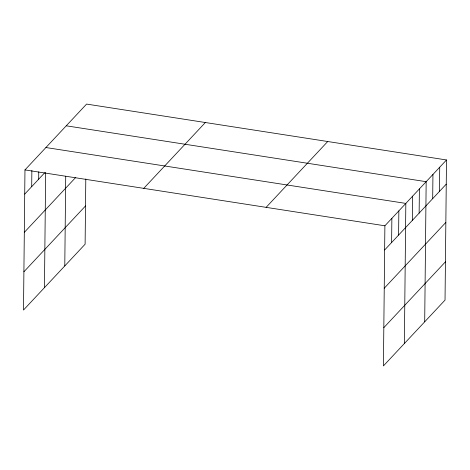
<?xml version="1.0" encoding="UTF-8"?>
<svg xmlns="http://www.w3.org/2000/svg" width="470" height="470" viewBox="0 0 470 470"><rect width="100%" height="100%" fill="white"/><g stroke="black" fill="none" stroke-linecap="round" stroke-linejoin="round"><path stroke-width="0.7" d="M446.5 159.959L384.889 225.794L383.42 365.919L445.031 300.089L446.5 159.959L86.58 104.082L24.969 169.911L23.5 310.041L85.111 244.206L85.799 178.941M31.696 186.649L31.866 170.516M38.681 179.188L38.757 171.856M44.45 287.658L45.655 172.431M64.784 265.932L65.718 176.215M391.616 242.526L391.868 218.333M398.601 235.065L398.854 210.871M404.37 343.535L405.833 203.41L45.913 147.533M412.36 220.365L412.613 196.172M419.134 213.121L419.393 188.928M424.698 321.809L426.167 181.684L66.247 125.807M432.694 198.64L432.946 174.446M439.468 191.396L439.72 167.203M24.716 194.11L44.668 172.79M24.311 232.368L75.758 177.396M23.899 271.783L85.517 205.948M143.744 188.353L205.355 122.523M266.114 207.352L327.725 141.523M384.63 249.987L446.247 184.158M384.231 288.245L445.848 222.416M383.82 327.661L445.431 261.831M24.969 169.911L384.889 225.794"/></g></svg>
